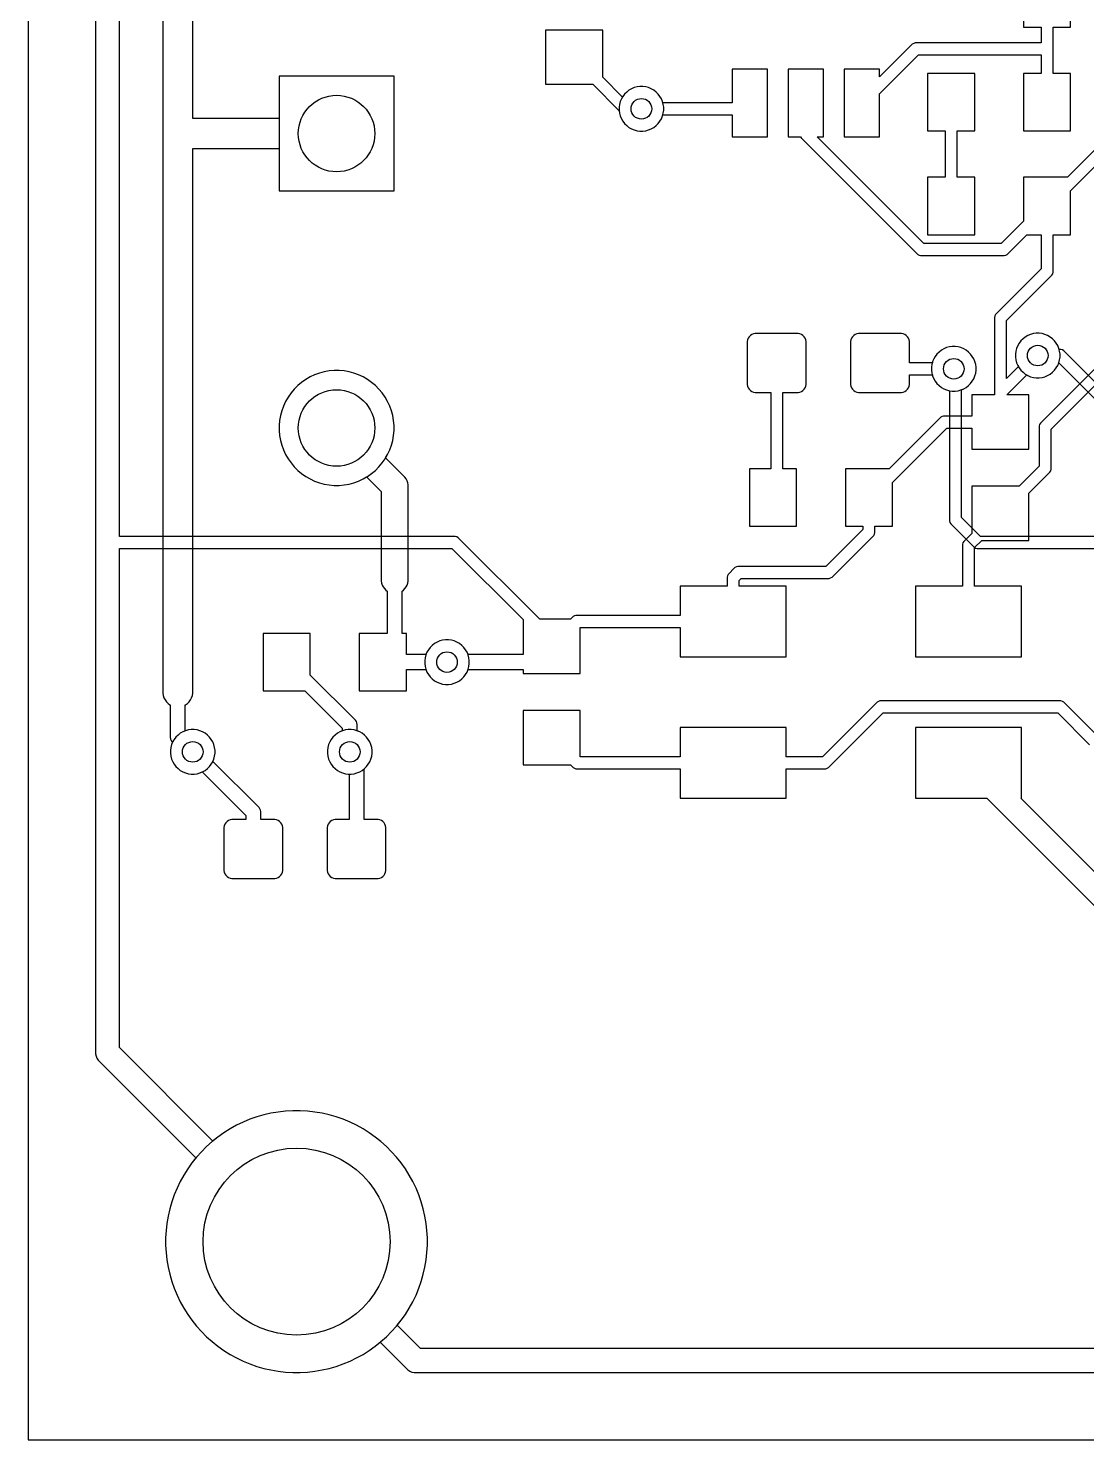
# Model space of a CAD drawing. Header units: millimetres. Extents: x 1.3 to 49.5, y 14 to 62.2.
# Drawn here: x 1.27 to 19.25, y 13.97 to 37.94 of the extents above; entities that cross this region are included whole.
import ezdxf

# ---------------------------------------------------------------- set-up
doc = ezdxf.new("R2010")
doc.units = ezdxf.units.MM

msp = doc.modelspace()

# ---------------------------------------------------------------- linework, layer by layer
at = {"layer": '16_copper'}
for points in [[(3.556, 40.66), (3.556, 26.65), (3.562, 26.611), (3.575, 26.572), (3.593, 26.537), (3.616, 26.505), (3.645, 26.476), (3.677, 26.453), (3.683, 26.45), (3.683, 25.895), (3.688, 25.871), (3.697, 25.848), (3.711, 25.827), (3.722, 25.816), (3.705, 25.776), (3.692, 25.728), (3.686, 25.679), (3.686, 25.629), (3.692, 25.58), (3.705, 25.532), (3.724, 25.486), (3.749, 25.443), (3.779, 25.404), (3.814, 25.369), (3.853, 25.339), (3.896, 25.314), (3.942, 25.295), (3.99, 25.282), (4.039, 25.276), (4.089, 25.276), (4.138, 25.282), (4.186, 25.295), (4.232, 25.314), (4.275, 25.339), (4.314, 25.369), (4.349, 25.404), (4.379, 25.443), (4.404, 25.486), (4.423, 25.532), (4.436, 25.58), (4.442, 25.629), (4.442, 25.679), (4.436, 25.728), (4.423, 25.776), (4.404, 25.822), (4.379, 25.865), (4.349, 25.904), (4.314, 25.939), (4.275, 25.969), (4.232, 25.994), (4.186, 26.013), (4.138, 26.026), (4.089, 26.032), (4.039, 26.032), (3.99, 26.026), (3.942, 26.013), (3.937, 26.011), (3.937, 26.45), (3.943, 26.453), (3.975, 26.476), (4.004, 26.505), (4.027, 26.537), (4.045, 26.572), (4.058, 26.611), (4.064, 26.65), (4.064, 35.901), (5.532, 35.901), (5.532, 35.18), (7.482, 35.18), (7.482, 37.13), (5.532, 37.13), (5.532, 36.409), (4.064, 36.409), (4.064, 40.66)], [(20.596, 30.729), (18.858, 32.466), (18.835, 32.48), (18.809, 32.487), (18.779, 32.487), (18.774, 32.507), (18.755, 32.553), (18.73, 32.596), (18.7, 32.635), (18.665, 32.67), (18.626, 32.7), (18.583, 32.725), (18.537, 32.744), (18.489, 32.757), (18.44, 32.763), (18.39, 32.763), (18.341, 32.757), (18.293, 32.744), (18.247, 32.725), (18.204, 32.7), (18.165, 32.67), (18.13, 32.635), (18.1, 32.596), (18.075, 32.553), (18.056, 32.507), (18.043, 32.459), (18.037, 32.41), (18.037, 32.36), (18.043, 32.311), (18.056, 32.263), (18.075, 32.217), (18.1, 32.174), (18.13, 32.135), (18.165, 32.1), (18.204, 32.07), (18.247, 32.045), (18.293, 32.026), (18.341, 32.013), (18.39, 32.007), (18.44, 32.007), (18.489, 32.013), (18.537, 32.026), (18.583, 32.045), (18.626, 32.07), (18.665, 32.1), (18.7, 32.135), (18.73, 32.174), (18.755, 32.217), (18.774, 32.263), (18.774, 32.263), (20.512, 30.526)], [(20.591, 29.312), (17.441, 29.312), (17.12, 29.633), (17.12, 31.804), (17.157, 31.82), (17.2, 31.845), (17.239, 31.875), (17.274, 31.91), (17.304, 31.949), (17.329, 31.992), (17.348, 32.038), (17.361, 32.086), (17.367, 32.135), (17.367, 32.185), (17.361, 32.234), (17.348, 32.282), (17.329, 32.327), (17.304, 32.37), (17.274, 32.41), (17.239, 32.445), (17.2, 32.475), (17.157, 32.5), (17.111, 32.519), (17.063, 32.531), (17.014, 32.538), (16.964, 32.538), (16.915, 32.531), (16.867, 32.519), (16.822, 32.5), (16.779, 32.475), (16.739, 32.445), (16.704, 32.41), (16.674, 32.37), (16.649, 32.327), (16.63, 32.282), (16.618, 32.234), (16.611, 32.185), (16.611, 32.135), (16.618, 32.086), (16.63, 32.038), (16.649, 31.992), (16.674, 31.949), (16.704, 31.91), (16.739, 31.875), (16.779, 31.845), (16.822, 31.82), (16.867, 31.801), (16.915, 31.788), (16.916, 31.788), (16.916, 29.578), (16.923, 29.552), (16.937, 29.529), (17.337, 29.129), (17.36, 29.115), (17.386, 29.108), (20.591, 29.108)]]:
    msp.add_lwpolyline(points, dxfattribs=at)
for points in [[(11.758, 36.204), (11.806, 36.217), (11.852, 36.236), (11.895, 36.261), (11.934, 36.291), (11.969, 36.326), (11.999, 36.365), (12.024, 36.408), (12.043, 36.454), (12.056, 36.502), (12.062, 36.551), (12.062, 36.601), (12.056, 36.65), (12.043, 36.698), (12.024, 36.744), (11.999, 36.787), (11.969, 36.826), (11.934, 36.861), (11.895, 36.891), (11.852, 36.916), (11.806, 36.935), (11.758, 36.948), (11.709, 36.954), (11.659, 36.954), (11.61, 36.948), (11.562, 36.935), (11.516, 36.916), (11.473, 36.891), (11.434, 36.861), (11.399, 36.826), (11.369, 36.787), (11.362, 36.775), (11.026, 37.111), (11.026, 37.913), (10.056, 37.913), (10.056, 36.992), (10.858, 36.992), (11.307, 36.543), (11.312, 36.502), (11.325, 36.454), (11.344, 36.408), (11.369, 36.365), (11.399, 36.326), (11.434, 36.291), (11.473, 36.261), (11.516, 36.236), (11.562, 36.217), (11.61, 36.204), (11.659, 36.198), (11.709, 36.198)], [(7.716, 30.223), (7.705, 30.257), (7.689, 30.289), (7.667, 30.318), (7.339, 30.646), (7.373, 30.704), (7.409, 30.782), (7.438, 30.862), (7.46, 30.944), (7.475, 31.028), (7.482, 31.112), (7.482, 31.198), (7.475, 31.282), (7.46, 31.366), (7.438, 31.448), (7.409, 31.528), (7.373, 31.606), (7.33, 31.679), (7.282, 31.749), (7.227, 31.814), (7.167, 31.875), (7.102, 31.929), (7.032, 31.978), (6.958, 32.021), (6.881, 32.057), (6.801, 32.086), (6.719, 32.108), (6.635, 32.123), (6.55, 32.13), (6.465, 32.13), (6.38, 32.123), (6.296, 32.108), (6.214, 32.086), (6.134, 32.057), (6.057, 32.021), (5.983, 31.978), (5.913, 31.929), (5.848, 31.875), (5.788, 31.814), (5.733, 31.749), (5.684, 31.679), (5.642, 31.606), (5.606, 31.528), (5.577, 31.448), (5.555, 31.366), (5.54, 31.282), (5.532, 31.198), (5.532, 31.112), (5.54, 31.028), (5.555, 30.944), (5.577, 30.862), (5.606, 30.782), (5.642, 30.704), (5.684, 30.631), (5.733, 30.561), (5.788, 30.496), (5.848, 30.435), (5.913, 30.381), (5.983, 30.332), (6.057, 30.289), (6.134, 30.253), (6.214, 30.224), (6.296, 30.202), (6.38, 30.187), (6.465, 30.18), (6.55, 30.18), (6.635, 30.187), (6.719, 30.202), (6.801, 30.224), (6.881, 30.253), (6.958, 30.289), (7.016, 30.323), (7.264, 30.075), (7.264, 28.557), (7.27, 28.521), (7.281, 28.487), (7.297, 28.455), (7.319, 28.426), (7.344, 28.401), (7.366, 28.385), (7.366, 27.665), (6.893, 27.665), (6.893, 26.691), (7.692, 26.691), (7.692, 27.051), (8.025, 27.051), (8.042, 27.01), (8.067, 26.967), (8.097, 26.928), (8.132, 26.893), (8.171, 26.863), (8.214, 26.838), (8.26, 26.819), (8.308, 26.806), (8.357, 26.8), (8.407, 26.8), (8.456, 26.806), (8.504, 26.819), (8.55, 26.838), (8.593, 26.863), (8.632, 26.893), (8.667, 26.928), (8.697, 26.967), (8.722, 27.01), (8.741, 27.056), (8.754, 27.104), (8.76, 27.153), (8.76, 27.203), (8.754, 27.252), (8.741, 27.3), (8.722, 27.346), (8.697, 27.389), (8.667, 27.428), (8.632, 27.463), (8.593, 27.493), (8.55, 27.518), (8.504, 27.537), (8.456, 27.55), (8.407, 27.556), (8.357, 27.556), (8.308, 27.55), (8.26, 27.537), (8.214, 27.518), (8.171, 27.493), (8.132, 27.463), (8.097, 27.428), (8.067, 27.389), (8.042, 27.346), (8.025, 27.305), (7.692, 27.305), (7.692, 27.665), (7.62, 27.665), (7.62, 28.385), (7.642, 28.401), (7.667, 28.426), (7.689, 28.455), (7.705, 28.487), (7.716, 28.521), (7.722, 28.557), (7.722, 30.187)], [(6.853, 26.146), (6.844, 26.169), (6.83, 26.19), (6.061, 26.958), (6.061, 27.665), (5.262, 27.665), (5.262, 26.691), (5.969, 26.691), (6.604, 26.056), (6.604, 26.011), (6.563, 25.994), (6.52, 25.969), (6.481, 25.939), (6.446, 25.904), (6.416, 25.865), (6.391, 25.822), (6.372, 25.776), (6.359, 25.728), (6.353, 25.679), (6.353, 25.629), (6.359, 25.58), (6.372, 25.532), (6.391, 25.486), (6.416, 25.443), (6.446, 25.404), (6.481, 25.369), (6.52, 25.339), (6.563, 25.314), (6.609, 25.295), (6.657, 25.282), (6.706, 25.276), (6.756, 25.276), (6.805, 25.282), (6.853, 25.295), (6.899, 25.314), (6.942, 25.339), (6.981, 25.369), (7.016, 25.404), (7.046, 25.443), (7.071, 25.486), (7.09, 25.532), (7.103, 25.58), (7.109, 25.629), (7.109, 25.679), (7.103, 25.728), (7.09, 25.776), (7.071, 25.822), (7.046, 25.865), (7.016, 25.904), (6.981, 25.939), (6.942, 25.969), (6.899, 25.994), (6.858, 26.011), (6.858, 26.121)], [(6.013, 15.12), (6.137, 15.134), (6.26, 15.155), (6.382, 15.183), (6.502, 15.217), (6.619, 15.258), (6.735, 15.306), (6.847, 15.36), (6.956, 15.42), (7.062, 15.487), (7.163, 15.559), (7.261, 15.637), (7.354, 15.72), (7.442, 15.808), (7.525, 15.901), (7.603, 15.999), (7.675, 16.1), (7.742, 16.206), (7.802, 16.315), (7.856, 16.427), (7.904, 16.543), (7.945, 16.66), (7.979, 16.78), (8.007, 16.902), (8.028, 17.025), (8.042, 17.149), (8.049, 17.273), (8.049, 17.398), (8.042, 17.522), (8.028, 17.646), (8.007, 17.769), (7.979, 17.891), (7.945, 18.011), (7.904, 18.128), (7.856, 18.244), (7.802, 18.356), (7.742, 18.465), (7.675, 18.571), (7.603, 18.672), (7.525, 18.77), (7.442, 18.863), (7.354, 18.951), (7.261, 19.034), (7.163, 19.112), (7.062, 19.184), (6.956, 19.251), (6.847, 19.311), (6.735, 19.365), (6.619, 19.413), (6.502, 19.454), (6.382, 19.488), (6.26, 19.516), (6.137, 19.537), (6.013, 19.551), (5.889, 19.558), (5.764, 19.558), (5.64, 19.551), (5.516, 19.537), (5.393, 19.516), (5.271, 19.488), (5.151, 19.454), (5.034, 19.413), (4.918, 19.365), (4.806, 19.311), (4.697, 19.251), (4.591, 19.184), (4.49, 19.112), (4.392, 19.034), (4.299, 18.951), (4.211, 18.863), (4.128, 18.77), (4.05, 18.672), (3.978, 18.571), (3.911, 18.465), (3.851, 18.356), (3.797, 18.244), (3.749, 18.128), (3.708, 18.011), (3.674, 17.891), (3.646, 17.769), (3.625, 17.646), (3.611, 17.522), (3.604, 17.398), (3.604, 17.273), (3.611, 17.149), (3.625, 17.025), (3.646, 16.902), (3.674, 16.78), (3.708, 16.66), (3.749, 16.543), (3.797, 16.427), (3.851, 16.315), (3.911, 16.206), (3.978, 16.1), (4.05, 15.999), (4.128, 15.901), (4.211, 15.808), (4.299, 15.72), (4.392, 15.637), (4.49, 15.559), (4.591, 15.487), (4.697, 15.42), (4.806, 15.36), (4.918, 15.306), (5.034, 15.258), (5.151, 15.217), (5.271, 15.183), (5.393, 15.155), (5.516, 15.134), (5.64, 15.12), (5.764, 15.113), (5.889, 15.113)]]:
    msp.add_lwpolyline(points, close=True, dxfattribs=at)
at = {"layer": '1_copper'}
for points in [[(2.413, 57.17), (2.413, 20.526), (2.421, 20.487), (2.436, 20.45), (2.458, 20.416), (4.118, 18.757), (4.05, 18.672), (3.978, 18.571), (3.911, 18.465), (3.851, 18.356), (3.797, 18.244), (3.749, 18.128), (3.708, 18.011), (3.674, 17.891), (3.646, 17.769), (3.625, 17.646), (3.611, 17.522), (3.604, 17.398), (3.604, 17.273), (3.611, 17.149), (3.625, 17.025), (3.646, 16.902), (3.674, 16.78), (3.708, 16.66), (3.749, 16.543), (3.797, 16.427), (3.851, 16.315), (3.911, 16.206), (3.978, 16.1), (4.05, 15.999), (4.128, 15.901), (4.211, 15.808), (4.299, 15.72), (4.392, 15.637), (4.49, 15.559), (4.591, 15.487), (4.697, 15.42), (4.806, 15.36), (4.918, 15.306), (5.034, 15.258), (5.151, 15.217), (5.271, 15.183), (5.393, 15.155), (5.516, 15.134), (5.64, 15.12), (5.764, 15.113), (5.889, 15.113), (6.013, 15.12), (6.137, 15.134), (6.26, 15.155), (6.382, 15.183), (6.502, 15.217), (6.619, 15.258), (6.735, 15.306), (6.847, 15.36), (6.956, 15.42), (7.062, 15.487), (7.163, 15.559), (7.248, 15.627), (7.716, 15.158), (7.75, 15.136), (7.787, 15.121), (7.826, 15.113), (42.895, 15.113)], [(19.912, 36.406), (18.918, 35.412), (18.175, 35.412), (18.175, 34.669), (17.792, 34.286), (16.482, 34.286), (14.669, 36.098), (14.778, 36.098), (14.778, 37.248), (14.178, 37.248), (14.178, 36.098), (14.388, 36.098), (14.397, 36.083), (16.377, 34.103), (16.4, 34.089), (16.426, 34.082), (17.847, 34.082), (17.873, 34.089), (17.896, 34.103), (18.231, 34.438), (18.473, 34.438), (18.473, 33.857), (17.699, 33.082), (17.685, 33.059), (17.678, 33.033), (17.678, 31.715), (17.295, 31.715), (17.295, 31.356), (16.816, 31.356), (16.791, 31.349), (16.767, 31.336), (15.89, 30.459), (15.148, 30.459), (15.148, 29.485), (15.446, 29.485), (15.446, 29.432), (14.817, 28.804), (13.322, 28.804), (13.296, 28.797), (13.273, 28.783), (13.159, 28.669), (13.145, 28.646), (13.138, 28.62), (13.138, 28.47), (12.34, 28.47), (12.34, 27.972), (10.572, 27.972), (10.546, 27.965), (10.523, 27.951), (10.477, 27.905), (9.958, 27.905), (8.571, 29.291), (8.548, 29.305), (8.522, 29.312), (2.819, 29.312), (2.819, 57.066)], [(21.387, 15.519), (7.93, 15.519), (7.535, 15.914), (7.603, 15.999), (7.675, 16.1), (7.742, 16.206), (7.802, 16.315), (7.856, 16.427), (7.904, 16.543), (7.945, 16.66), (7.979, 16.78), (8.007, 16.902), (8.028, 17.025), (8.042, 17.149), (8.049, 17.273), (8.049, 17.398), (8.042, 17.522), (8.028, 17.646), (8.007, 17.769), (7.979, 17.891), (7.945, 18.011), (7.904, 18.128), (7.856, 18.244), (7.802, 18.356), (7.742, 18.465), (7.675, 18.571), (7.603, 18.672), (7.525, 18.77), (7.442, 18.863), (7.354, 18.951), (7.261, 19.034), (7.163, 19.112), (7.062, 19.184), (6.956, 19.251), (6.847, 19.311), (6.735, 19.365), (6.619, 19.413), (6.502, 19.454), (6.382, 19.488), (6.26, 19.516), (6.137, 19.537), (6.013, 19.551), (5.889, 19.558), (5.764, 19.558), (5.64, 19.551), (5.516, 19.537), (5.393, 19.516), (5.271, 19.488), (5.151, 19.454), (5.034, 19.413), (4.918, 19.365), (4.806, 19.311), (4.697, 19.251), (4.591, 19.184), (4.49, 19.112), (4.405, 19.044), (2.819, 20.63), (2.819, 29.108), (8.467, 29.108), (9.675, 27.9), (9.675, 27.305), (8.739, 27.305), (8.722, 27.346), (8.697, 27.389), (8.667, 27.428), (8.632, 27.463), (8.593, 27.493), (8.55, 27.518), (8.504, 27.537), (8.456, 27.55), (8.407, 27.556), (8.357, 27.556), (8.308, 27.55), (8.26, 27.537), (8.214, 27.518), (8.171, 27.493), (8.132, 27.463), (8.097, 27.428), (8.067, 27.389), (8.042, 27.346), (8.023, 27.3), (8.01, 27.252), (8.004, 27.203), (8.004, 27.153), (8.01, 27.104), (8.023, 27.056), (8.042, 27.01), (8.067, 26.967), (8.097, 26.928), (8.132, 26.893), (8.171, 26.863), (8.214, 26.838), (8.26, 26.819), (8.308, 26.806), (8.357, 26.8), (8.407, 26.8), (8.456, 26.806), (8.504, 26.819), (8.55, 26.838), (8.593, 26.863), (8.632, 26.893), (8.667, 26.928), (8.697, 26.967), (8.722, 27.01), (8.739, 27.051), (9.675, 27.051), (9.675, 26.984), (10.645, 26.984), (10.645, 27.768), (12.34, 27.768), (12.34, 27.27), (14.14, 27.27), (14.14, 28.47), (13.342, 28.47), (13.342, 28.565), (13.377, 28.6), (14.872, 28.6), (14.898, 28.607), (14.921, 28.621), (15.629, 29.328), (15.642, 29.351), (15.649, 29.377), (15.649, 29.485), (15.947, 29.485), (15.947, 30.228), (16.872, 31.153), (17.295, 31.153), (17.295, 30.794), (18.265, 30.794), (18.265, 31.715), (17.889, 31.715), (18.229, 32.056), (18.247, 32.045), (18.293, 32.026), (18.341, 32.013), (18.39, 32.007), (18.44, 32.007), (18.489, 32.013), (18.537, 32.026), (18.583, 32.045), (18.626, 32.07), (18.665, 32.1), (18.7, 32.135), (18.73, 32.174), (18.755, 32.217), (18.774, 32.263), (18.787, 32.311), (18.793, 32.36), (18.793, 32.41), (18.787, 32.459), (18.774, 32.507), (18.755, 32.553), (18.73, 32.596), (18.7, 32.635), (18.665, 32.67), (18.626, 32.7), (18.583, 32.725), (18.537, 32.744), (18.489, 32.757), (18.44, 32.763), (18.39, 32.763), (18.341, 32.757), (18.293, 32.744), (18.247, 32.725), (18.204, 32.7), (18.165, 32.67), (18.13, 32.635), (18.1, 32.596), (18.075, 32.553), (18.056, 32.507), (18.043, 32.459), (18.037, 32.41), (18.037, 32.36), (18.043, 32.311), (18.056, 32.263), (18.075, 32.217), (18.086, 32.199), (17.882, 31.995), (17.882, 32.978), (18.656, 33.752), (18.669, 33.775), (18.676, 33.801), (18.676, 34.438), (18.974, 34.438), (18.974, 35.181), (20.017, 36.223)], [(20.941, 33.72), (18.461, 31.239), (18.447, 31.216), (18.44, 31.19), (18.44, 30.509), (18.097, 30.166), (17.295, 30.166), (17.295, 29.364), (17.159, 29.228), (17.145, 29.205), (17.138, 29.179), (17.138, 28.47), (16.34, 28.47), (16.34, 27.27), (18.14, 27.27), (18.14, 28.47), (17.342, 28.47), (17.342, 29.123), (17.463, 29.245), (18.265, 29.245), (18.265, 30.047), (18.623, 30.405), (18.637, 30.428), (18.644, 30.454), (18.644, 31.135), (21.085, 33.576)], [(19.399, 25.956), (18.858, 26.497), (18.835, 26.511), (18.809, 26.518), (15.735, 26.518), (15.709, 26.511), (15.686, 26.497), (14.76, 25.572), (14.14, 25.572), (14.14, 26.07), (12.34, 26.07), (12.34, 25.572), (10.645, 25.572), (10.645, 26.356), (9.675, 26.356), (9.675, 25.435), (10.477, 25.435), (10.523, 25.389), (10.546, 25.375), (10.572, 25.368), (12.34, 25.368), (12.34, 24.87), (14.14, 24.87), (14.14, 25.368), (14.815, 25.368), (14.841, 25.375), (14.864, 25.389), (15.79, 26.314), (18.754, 26.314), (19.295, 25.774)], [(21.748, 21.25), (18.127, 24.87), (18.14, 24.87), (18.14, 26.07), (16.34, 26.07), (16.34, 24.87), (17.553, 24.87), (21.387, 21.036)]]:
    msp.add_lwpolyline(points, dxfattribs=at)
for points in [[(18.974, 37.961), (18.974, 38.934), (18.175, 38.934), (18.175, 37.961), (18.473, 37.961), (18.473, 37.694), (16.334, 37.694), (16.308, 37.687), (16.285, 37.673), (15.728, 37.117), (15.728, 37.248), (15.128, 37.248), (15.128, 36.098), (15.728, 36.098), (15.728, 36.829), (16.389, 37.49), (18.473, 37.49), (18.473, 37.173), (18.175, 37.173), (18.175, 36.199), (18.974, 36.199), (18.974, 37.173), (18.676, 37.173), (18.676, 37.961)], [(13.828, 37.248), (13.228, 37.248), (13.228, 36.678), (12.048, 36.678), (12.043, 36.698), (12.024, 36.744), (11.999, 36.787), (11.969, 36.826), (11.934, 36.861), (11.895, 36.891), (11.852, 36.916), (11.806, 36.935), (11.758, 36.948), (11.709, 36.954), (11.659, 36.954), (11.61, 36.948), (11.562, 36.935), (11.516, 36.916), (11.473, 36.891), (11.434, 36.861), (11.399, 36.826), (11.369, 36.787), (11.344, 36.744), (11.325, 36.698), (11.312, 36.65), (11.306, 36.601), (11.306, 36.551), (11.312, 36.502), (11.325, 36.454), (11.344, 36.408), (11.369, 36.365), (11.399, 36.326), (11.434, 36.291), (11.473, 36.261), (11.516, 36.236), (11.562, 36.217), (11.61, 36.204), (11.659, 36.198), (11.709, 36.198), (11.758, 36.204), (11.806, 36.217), (11.852, 36.236), (11.895, 36.261), (11.934, 36.291), (11.969, 36.326), (11.999, 36.365), (12.024, 36.408), (12.043, 36.454), (12.048, 36.474), (13.228, 36.474), (13.228, 36.098), (13.828, 36.098)], [(17.344, 35.412), (17.046, 35.412), (17.046, 36.199), (17.344, 36.199), (17.344, 37.173), (16.545, 37.173), (16.545, 36.199), (16.843, 36.199), (16.843, 35.412), (16.545, 35.412), (16.545, 34.438), (17.344, 34.438)], [(7.482, 37.13), (5.532, 37.13), (5.532, 35.18), (7.482, 35.18)], [(14.316, 30.459), (14.084, 30.459), (14.084, 31.758), (14.347, 31.758), (14.376, 31.764), (14.403, 31.775), (14.428, 31.791), (14.449, 31.812), (14.465, 31.837), (14.476, 31.864), (14.482, 31.893), (14.482, 32.623), (14.476, 32.652), (14.465, 32.679), (14.449, 32.704), (14.428, 32.725), (14.403, 32.741), (14.376, 32.752), (14.347, 32.758), (13.617, 32.758), (13.588, 32.752), (13.561, 32.741), (13.536, 32.725), (13.515, 32.704), (13.499, 32.679), (13.488, 32.652), (13.482, 32.623), (13.482, 31.893), (13.488, 31.864), (13.499, 31.837), (13.515, 31.812), (13.536, 31.791), (13.561, 31.775), (13.588, 31.764), (13.617, 31.758), (13.88, 31.758), (13.88, 30.459), (13.517, 30.459), (13.517, 29.485), (14.316, 29.485)], [(16.13, 31.764), (16.157, 31.775), (16.182, 31.791), (16.203, 31.812), (16.219, 31.837), (16.23, 31.864), (16.236, 31.893), (16.236, 32.058), (16.625, 32.058), (16.63, 32.038), (16.649, 31.992), (16.674, 31.949), (16.704, 31.91), (16.739, 31.875), (16.779, 31.845), (16.822, 31.82), (16.867, 31.801), (16.915, 31.788), (16.964, 31.782), (17.014, 31.782), (17.063, 31.788), (17.111, 31.801), (17.157, 31.82), (17.2, 31.845), (17.239, 31.875), (17.274, 31.91), (17.304, 31.949), (17.329, 31.992), (17.348, 32.038), (17.361, 32.086), (17.367, 32.135), (17.367, 32.185), (17.361, 32.234), (17.348, 32.282), (17.329, 32.327), (17.304, 32.37), (17.274, 32.41), (17.239, 32.445), (17.2, 32.475), (17.157, 32.5), (17.111, 32.519), (17.063, 32.531), (17.014, 32.538), (16.964, 32.538), (16.915, 32.531), (16.867, 32.519), (16.822, 32.5), (16.779, 32.475), (16.739, 32.445), (16.704, 32.41), (16.674, 32.37), (16.649, 32.327), (16.63, 32.282), (16.625, 32.261), (16.236, 32.261), (16.236, 32.623), (16.23, 32.652), (16.219, 32.679), (16.203, 32.704), (16.182, 32.725), (16.157, 32.741), (16.13, 32.752), (16.101, 32.758), (15.371, 32.758), (15.342, 32.752), (15.315, 32.741), (15.29, 32.725), (15.269, 32.704), (15.253, 32.679), (15.242, 32.652), (15.236, 32.623), (15.236, 31.893), (15.242, 31.864), (15.253, 31.837), (15.269, 31.812), (15.29, 31.791), (15.315, 31.775), (15.342, 31.764), (15.371, 31.758), (16.101, 31.758)], [(6.635, 30.187), (6.719, 30.202), (6.801, 30.224), (6.881, 30.253), (6.958, 30.289), (7.032, 30.332), (7.102, 30.381), (7.167, 30.435), (7.227, 30.496), (7.282, 30.561), (7.33, 30.631), (7.373, 30.704), (7.409, 30.782), (7.438, 30.862), (7.46, 30.944), (7.475, 31.028), (7.482, 31.112), (7.482, 31.198), (7.475, 31.282), (7.46, 31.366), (7.438, 31.448), (7.409, 31.528), (7.373, 31.606), (7.33, 31.679), (7.282, 31.749), (7.227, 31.814), (7.167, 31.875), (7.102, 31.929), (7.032, 31.978), (6.958, 32.021), (6.881, 32.057), (6.801, 32.086), (6.719, 32.108), (6.635, 32.123), (6.55, 32.13), (6.465, 32.13), (6.38, 32.123), (6.296, 32.108), (6.214, 32.086), (6.134, 32.057), (6.057, 32.021), (5.983, 31.978), (5.913, 31.929), (5.848, 31.875), (5.788, 31.814), (5.733, 31.749), (5.684, 31.679), (5.642, 31.606), (5.606, 31.528), (5.577, 31.448), (5.555, 31.366), (5.54, 31.282), (5.532, 31.198), (5.532, 31.112), (5.54, 31.028), (5.555, 30.944), (5.577, 30.862), (5.606, 30.782), (5.642, 30.704), (5.684, 30.631), (5.733, 30.561), (5.788, 30.496), (5.848, 30.435), (5.913, 30.381), (5.983, 30.332), (6.057, 30.289), (6.134, 30.253), (6.214, 30.224), (6.296, 30.202), (6.38, 30.187), (6.465, 30.18), (6.55, 30.18)], [(5.214, 24.663), (5.205, 24.686), (5.191, 24.707), (4.406, 25.492), (4.423, 25.532), (4.436, 25.58), (4.442, 25.629), (4.442, 25.679), (4.436, 25.728), (4.423, 25.776), (4.404, 25.822), (4.379, 25.865), (4.349, 25.904), (4.314, 25.939), (4.275, 25.969), (4.232, 25.994), (4.186, 26.013), (4.138, 26.026), (4.089, 26.032), (4.039, 26.032), (3.99, 26.026), (3.942, 26.013), (3.896, 25.994), (3.853, 25.969), (3.814, 25.939), (3.779, 25.904), (3.749, 25.865), (3.724, 25.822), (3.705, 25.776), (3.692, 25.728), (3.686, 25.679), (3.686, 25.629), (3.692, 25.58), (3.705, 25.532), (3.724, 25.486), (3.749, 25.443), (3.779, 25.404), (3.814, 25.369), (3.853, 25.339), (3.896, 25.314), (3.942, 25.295), (3.99, 25.282), (4.039, 25.276), (4.089, 25.276), (4.138, 25.282), (4.186, 25.295), (4.226, 25.312), (4.965, 24.573), (4.965, 24.503), (4.727, 24.503), (4.698, 24.497), (4.671, 24.486), (4.646, 24.47), (4.625, 24.449), (4.609, 24.424), (4.598, 24.397), (4.592, 24.368), (4.592, 23.638), (4.598, 23.609), (4.609, 23.582), (4.625, 23.557), (4.646, 23.536), (4.671, 23.52), (4.698, 23.509), (4.727, 23.503), (5.457, 23.503), (5.486, 23.509), (5.513, 23.52), (5.538, 23.536), (5.559, 23.557), (5.575, 23.582), (5.586, 23.609), (5.592, 23.638), (5.592, 24.368), (5.586, 24.397), (5.575, 24.424), (5.559, 24.449), (5.538, 24.47), (5.513, 24.486), (5.486, 24.497), (5.457, 24.503), (5.219, 24.503), (5.219, 24.639)], [(7.24, 23.509), (7.267, 23.52), (7.292, 23.536), (7.313, 23.557), (7.329, 23.582), (7.34, 23.609), (7.346, 23.638), (7.346, 24.368), (7.34, 24.397), (7.329, 24.424), (7.313, 24.449), (7.292, 24.47), (7.267, 24.486), (7.24, 24.497), (7.211, 24.503), (6.973, 24.503), (6.973, 25.363), (6.981, 25.369), (7.016, 25.404), (7.046, 25.443), (7.071, 25.486), (7.09, 25.532), (7.103, 25.58), (7.109, 25.629), (7.109, 25.679), (7.103, 25.728), (7.09, 25.776), (7.071, 25.822), (7.046, 25.865), (7.016, 25.904), (6.981, 25.939), (6.942, 25.969), (6.899, 25.994), (6.853, 26.013), (6.805, 26.026), (6.756, 26.032), (6.706, 26.032), (6.657, 26.026), (6.609, 26.013), (6.563, 25.994), (6.52, 25.969), (6.481, 25.939), (6.446, 25.904), (6.416, 25.865), (6.391, 25.822), (6.372, 25.776), (6.359, 25.728), (6.353, 25.679), (6.353, 25.629), (6.359, 25.58), (6.372, 25.532), (6.391, 25.486), (6.416, 25.443), (6.446, 25.404), (6.481, 25.369), (6.52, 25.339), (6.563, 25.314), (6.609, 25.295), (6.657, 25.282), (6.706, 25.276), (6.719, 25.276), (6.719, 24.503), (6.481, 24.503), (6.452, 24.497), (6.425, 24.486), (6.4, 24.47), (6.379, 24.449), (6.363, 24.424), (6.352, 24.397), (6.346, 24.368), (6.346, 23.638), (6.352, 23.609), (6.363, 23.582), (6.379, 23.557), (6.4, 23.536), (6.425, 23.52), (6.452, 23.509), (6.481, 23.503), (7.211, 23.503)]]:
    msp.add_lwpolyline(points, close=True, dxfattribs=at)
at = {"layer": 'drills_PTH'}
for centre, radius in [((6.507, 36.155), 0.65), ((6.507, 31.155), 0.65), ((5.827, 17.335), 1.588)]:
    msp.add_circle(centre, radius, dxfattribs=at)
at = {"layer": 'drills_via_1_16'}
for centre in [(11.684, 36.576), (18.415, 32.385), (16.989, 32.16), (8.382, 27.178), (4.064, 25.654), (6.731, 25.654)]:
    msp.add_circle(centre, 0.175, dxfattribs=at)
at = {"layer": 'outline'}
msp.add_lwpolyline([(1.27, 13.97), (49.53, 13.97), (49.53, 62.23), (1.27, 62.23), (1.27, 13.97)], close=True, dxfattribs=at)

doc.saveas('drawing.dxf')
